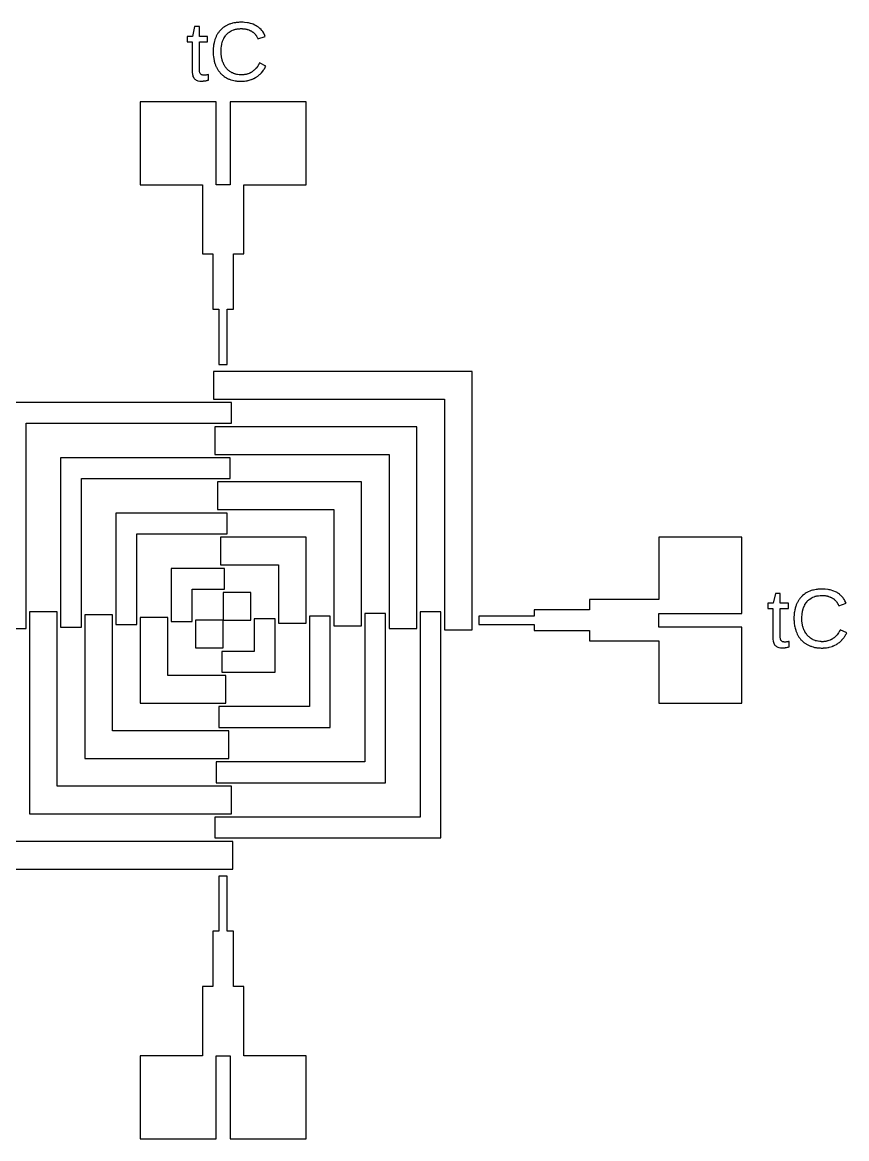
# Model space of a CAD drawing. Extents: x -62500 to 62500, y -62500 to 62500.
# Drawn here: x -290 to 902, y 46413 to 48028 of the extents above; entities that cross this region are included whole.
import ezdxf

# ---------------------------------------------------------------- set-up
doc = ezdxf.new("R2010")
doc.units = 0
doc.layers.add('1', color=60, linetype='CONTINUOUS')

msp = doc.modelspace()

# ---------------------------------------------------------------- linework, layer by layer
at = {"layer": '1'}
for points in [[(-52, 48000.1), (-44.6, 48000.1), (-44.6, 47955.9), (-44.2, 47952.7), (-43.8, 47951.3), (-43.4, 47950), (-42.2, 47947.8), (-41.5, 47946.8), (-40.6, 47946), (-39.7, 47945.3), (-38.6, 47944.6), (-37.5, 47944.1), (-36.3, 47943.7), (-33.5, 47943.3), (-31.9, 47943.2), (-30.7, 47943.2), (-30.3, 47943.3), (-28.8, 47943.3), (-28.5, 47943.4), (-27.8, 47943.4), (-27.1, 47943.5), (-26.8, 47943.5), (-26.5, 47943.6), (-26.1, 47943.6), (-25.8, 47943.7), (-25.2, 47943.8), (-24.9, 47943.8), (-23.7, 47944.1), (-23, 47944.2), (-22.8, 47944.3), (-22.4, 47944.3), (-21.8, 47944.5), (-21.2, 47944.6), (-21.2, 47952.5), (-21.9, 47952.3), (-22.7, 47952.2), (-23.6, 47952), (-24.2, 47951.9), (-24.6, 47951.8), (-24.9, 47951.8), (-25.8, 47951.7), (-26.2, 47951.7), (-26.8, 47951.6), (-27.8, 47951.6), (-28.2, 47951.7), (-28.7, 47951.7), (-29.1, 47951.8), (-29.4, 47951.8), (-30.2, 47952), (-30.8, 47952.2), (-31.1, 47952.4), (-31.4, 47952.5), (-31.7, 47952.7), (-32.3, 47953.3), (-32.6, 47953.5), (-32.7, 47953.7), (-33.1, 47954.3), (-33.3, 47954.9), (-33.5, 47955.3), (-33.6, 47955.6), (-33.8, 47956.4), (-33.8, 47956.9), (-34, 47957.8), (-34, 48000.1), (-22.3, 48000.1), (-22.3, 48007.8), (-34, 48007.8), (-34, 48022), (-41.1, 48022), (-44.2, 48007.8), (-52, 48007.8), (-52, 48000.1)], [(-52, 48000.1), (-44.6, 48000.1), (-44.6, 47955.9), (-44.2, 47952.7), (-43.8, 47951.3), (-43.4, 47950), (-42.2, 47947.8), (-41.5, 47946.8), (-40.6, 47946), (-39.7, 47945.3), (-38.6, 47944.6), (-37.5, 47944.1), (-36.3, 47943.7), (-33.5, 47943.3), (-31.9, 47943.2), (-30.7, 47943.2), (-30.3, 47943.3), (-28.8, 47943.3), (-28.5, 47943.4), (-27.8, 47943.4), (-27.1, 47943.5), (-26.8, 47943.5), (-26.5, 47943.6), (-26.1, 47943.6), (-25.8, 47943.7), (-25.2, 47943.8), (-24.9, 47943.8), (-23.7, 47944.1), (-23, 47944.2), (-22.8, 47944.3), (-22.4, 47944.3), (-21.8, 47944.5), (-21.2, 47944.6), (-21.2, 47952.5), (-21.9, 47952.3), (-22.7, 47952.2), (-23.6, 47952), (-24.2, 47951.9), (-24.6, 47951.8), (-24.9, 47951.8), (-25.8, 47951.7), (-26.2, 47951.7), (-26.8, 47951.6), (-27.8, 47951.6), (-28.2, 47951.7), (-28.7, 47951.7), (-29.1, 47951.8), (-29.4, 47951.8), (-30.2, 47952), (-30.8, 47952.2), (-31.1, 47952.4), (-31.4, 47952.5), (-31.7, 47952.7), (-32.3, 47953.3), (-32.6, 47953.5), (-32.7, 47953.7), (-33.1, 47954.3), (-33.3, 47954.9), (-33.5, 47955.3), (-33.6, 47955.6), (-33.8, 47956.4), (-33.8, 47956.9), (-34, 47957.8), (-34, 48000.1), (-22.3, 48000.1), (-22.3, 48007.8), (-34, 48007.8), (-34, 48022), (-41.1, 48022), (-44.2, 48007.8), (-52, 48007.8), (-52, 48000.1)], [(-14.2, 47983.7), (-14.1, 47982.5), (-14.1, 47981.4), (-13.8, 47978.1), (-13.4, 47975.9), (-13.3, 47974.9), (-13, 47973.8), (-12.6, 47971.8), (-11.7, 47968.7), (-11.4, 47967.8), (-11, 47966.8), (-10.7, 47965.9), (-10.3, 47964.9), (-9.9, 47964), (-9.8, 47963.9), (-9.5, 47963.1), (-9, 47962.3), (-8.5, 47961.4), (-8, 47960.6), (-7.6, 47959.7), (-7, 47958.9), (-6.5, 47958.1), (-5.9, 47957.4), (-5.3, 47956.6), (-4.7, 47955.9), (-4.1, 47955.1), (-3.5, 47954.4), (-2.8, 47953.7), (-2.1, 47953.1), (-1.4, 47952.4), (-0.7, 47951.8), (0.1, 47951.2), (0.8, 47950.6), (1.6, 47950), (3.2, 47949), (4.1, 47948.5), (4.9, 47948), (6.7, 47947), (8.5, 47946.2), (9.5, 47945.8), (10.5, 47945.5), (11.5, 47945.1), (13.5, 47944.5), (15.6, 47944), (17.8, 47943.6), (19, 47943.5), (20.1, 47943.3), (22.5, 47943.1), (23.7, 47943.1), (24.9, 47943), (27.9, 47943), (28.7, 47943.1), (30.4, 47943.2), (31.2, 47943.2), (32.8, 47943.4), (34.3, 47943.7), (35.1, 47943.8), (35.8, 47943.9), (36.6, 47944.1), (40.8, 47945.3), (41.4, 47945.6), (42.1, 47945.8), (42.7, 47946.1), (43.4, 47946.4), (44, 47946.7), (44.7, 47947), (47.1, 47948.2), (47.6, 47948.6), (48.2, 47948.9), (48.8, 47949.3), (49.3, 47949.7), (50.4, 47950.4), (51.9, 47951.6), (52.4, 47952.1), (52.9, 47952.5), (53.9, 47953.4), (54.8, 47954.3), (55.2, 47954.8), (55.7, 47955.2), (57.7, 47957.7), (58.4, 47958.8), (59.2, 47959.8), (59.5, 47960.4), (59.9, 47960.9), (60.2, 47961.5), (60.5, 47962), (60.8, 47962.6), (61.1, 47963.1), (62, 47964.9), (52.8, 47969.5), (52.1, 47968), (51.8, 47967.6), (51.6, 47967.1), (51.3, 47966.7), (51, 47966.2), (50.8, 47965.8), (50.2, 47964.9), (48.1, 47962.1), (47.7, 47961.7), (47.4, 47961.3), (47.1, 47961), (46.4, 47960.2), (46, 47959.9), (45, 47958.9), (44.2, 47958.3), (43.8, 47957.9), (43, 47957.3), (42.7, 47957.1), (42.2, 47956.8), (41.4, 47956.2), (41, 47956), (40.6, 47955.7), (40.1, 47955.5), (39.7, 47955.2), (39.2, 47955), (38.8, 47954.8), (38.3, 47954.6), (37.9, 47954.4), (36.4, 47953.8), (36, 47953.7), (35, 47953.3), (34.5, 47953.2), (33.4, 47952.9), (32.9, 47952.8), (31.8, 47952.6), (31.3, 47952.5), (30.2, 47952.4), (29, 47952.3), (27.9, 47952.2), (25.8, 47952.2), (25, 47952.3), (24.2, 47952.3), (23.3, 47952.4), (20.9, 47952.7), (20.2, 47952.8), (18.6, 47953.2), (17.9, 47953.4), (17.1, 47953.6), (16.4, 47953.9), (15, 47954.4), (13.6, 47955), (13, 47955.3), (12.3, 47955.7), (11.7, 47956.1), (11, 47956.4), (9.8, 47957.2), (9.2, 47957.7), (8.7, 47958.1), (8.1, 47958.6), (7.6, 47959), (7, 47959.5), (6.5, 47960), (6, 47960.6), (5, 47961.6), (4.5, 47962.2), (3.7, 47963.4), (3.2, 47964), (2.8, 47964.6), (2, 47965.9), (1.7, 47966.5), (1.3, 47967.2), (1, 47967.9), (0.6, 47968.6), (0, 47970), (-0.3, 47970.8), (-0.5, 47971.5), (-0.8, 47972.3), (-1, 47973.1), (-1.3, 47973.9), (-1.9, 47976.3), (-2, 47977.1), (-2.2, 47978), (-2.8, 47983.2), (-2.8, 47988.7), (-2.6, 47990.5), (-2.6, 47991.4), (-2.4, 47993.1), (-2.2, 47993.9), (-2.1, 47994.8), (-1.9, 47995.6), (-1.8, 47996.4), (-1, 47999.6), (-0.7, 48000.3), (-0.5, 48001.1), (1, 48004.6), (1.4, 48005.2), (1.7, 48005.9), (3.7, 48008.9), (4.2, 48009.5), (4.6, 48010), (5.1, 48010.6), (5.6, 48011.1), (6, 48011.6), (6.6, 48012.1), (7.1, 48012.5), (7.6, 48013), (8.2, 48013.4), (8.7, 48013.9), (10.5, 48015.1), (11.1, 48015.4), (11.7, 48015.8), (12.4, 48016.1), (13, 48016.4), (15.1, 48017.3), (15.8, 48017.5), (16.5, 48017.8), (17.3, 48018), (18, 48018.2), (18.8, 48018.3), (19.6, 48018.5), (20.3, 48018.6), (21.2, 48018.7), (23.6, 48019), (24.5, 48019), (25.3, 48019.1), (27.5, 48019.1), (28.1, 48019), (29.3, 48019), (29.9, 48018.9), (31.1, 48018.8), (31.7, 48018.7), (32.2, 48018.6), (32.8, 48018.5), (33.3, 48018.4), (33.9, 48018.3), (34.4, 48018.1), (34.9, 48018), (35.4, 48017.8), (35.9, 48017.7), (37.4, 48017.2), (37.8, 48017), (38.3, 48016.8), (38.7, 48016.6), (39.6, 48016.2), (40, 48016), (40.5, 48015.8), (41.3, 48015.3), (41.7, 48015.1), (42.1, 48014.8), (42.4, 48014.5), (43.2, 48014), (43.5, 48013.8), (43.9, 48013.5), (44.5, 48012.9), (45.2, 48012.3), (46.4, 48011.1), (46.9, 48010.5), (47.2, 48010.1), (47.7, 48009.5), (47.9, 48009.1), (48.2, 48008.8), (48.4, 48008.5), (48.6, 48008.1), (48.8, 48007.8), (49.4, 48006.7), (49.6, 48006.4), (49.8, 48006), (50.3, 48004.9), (50.5, 48004.6), (50.6, 48004.2), (61.2, 48007.7), (60.7, 48009), (59.5, 48011.4), (58.9, 48012.5), (57.5, 48014.7), (56.7, 48015.7), (55.9, 48016.6), (55.1, 48017.6), (53.3, 48019.4), (52.3, 48020.2), (51.4, 48021), (50.3, 48021.7), (49.3, 48022.4), (48.2, 48023.1), (47.1, 48023.7), (45.9, 48024.3), (43.5, 48025.3), (42.2, 48025.8), (39.6, 48026.6), (38.2, 48027), (36.8, 48027.3), (35.4, 48027.5), (30.9, 48028.1), (29.3, 48028.2), (23.7, 48028.2), (22.6, 48028.1), (21.4, 48028.1), (20.3, 48028), (19.2, 48027.8), (18.1, 48027.7), (15.9, 48027.3), (13.8, 48026.8), (12.8, 48026.6), (10.8, 48026), (9.9, 48025.6), (8.9, 48025.3), (6.2, 48024.1), (5.3, 48023.6), (4.5, 48023.2), (3.6, 48022.7), (2, 48021.7), (1.2, 48021.1), (0.4, 48020.6), (-1.7, 48018.8), (-2.4, 48018.1), (-3.1, 48017.5), (-3.7, 48016.8), (-4.4, 48016.1), (-5.6, 48014.7), (-6.2, 48013.9), (-6.7, 48013.1), (-7.3, 48012.4), (-7.8, 48011.6), (-8.3, 48010.7), (-8.8, 48009.9), (-9.2, 48009), (-9.7, 48008.2), (-10.1, 48007.3), (-10.5, 48006.3), (-10.8, 48005.4), (-11.2, 48004.5), (-11.6, 48003.5), (-12.5, 48000.5), (-12.7, 47999.5), (-13, 47998.4), (-13.6, 47995.2), (-13.7, 47994.1), (-13.9, 47993), (-14.1, 47990.7), (-14.1, 47989.5), (-14.2, 47988.4), (-14.2, 47983.7)], [(-14.2, 47983.7), (-14.1, 47982.5), (-14.1, 47981.4), (-13.8, 47978.1), (-13.4, 47975.9), (-13.3, 47974.9), (-13, 47973.8), (-12.6, 47971.8), (-11.7, 47968.7), (-11.4, 47967.8), (-11, 47966.8), (-10.7, 47965.9), (-10.3, 47964.9), (-9.9, 47964), (-9.8, 47963.9), (-9.5, 47963.1), (-9, 47962.3), (-8.5, 47961.4), (-8, 47960.6), (-7.6, 47959.7), (-7, 47958.9), (-6.5, 47958.1), (-5.9, 47957.4), (-5.3, 47956.6), (-4.7, 47955.9), (-4.1, 47955.1), (-3.5, 47954.4), (-2.8, 47953.7), (-2.1, 47953.1), (-1.4, 47952.4), (-0.7, 47951.8), (0.1, 47951.2), (0.8, 47950.6), (1.6, 47950), (3.2, 47949), (4.1, 47948.5), (4.9, 47948), (6.7, 47947), (8.5, 47946.2), (9.5, 47945.8), (10.5, 47945.5), (11.5, 47945.1), (13.5, 47944.5), (15.6, 47944), (17.8, 47943.6), (19, 47943.5), (20.1, 47943.3), (22.5, 47943.1), (23.7, 47943.1), (24.9, 47943), (27.9, 47943), (28.7, 47943.1), (30.4, 47943.2), (31.2, 47943.2), (32.8, 47943.4), (34.3, 47943.7), (35.1, 47943.8), (35.8, 47943.9), (36.6, 47944.1), (40.8, 47945.3), (41.4, 47945.6), (42.1, 47945.8), (42.7, 47946.1), (43.4, 47946.4), (44, 47946.7), (44.7, 47947), (47.1, 47948.2), (47.6, 47948.6), (48.2, 47948.9), (48.8, 47949.3), (49.3, 47949.7), (50.4, 47950.4), (51.9, 47951.6), (52.4, 47952.1), (52.9, 47952.5), (53.9, 47953.4), (54.8, 47954.3), (55.2, 47954.8), (55.7, 47955.2), (57.7, 47957.7), (58.4, 47958.8), (59.2, 47959.8), (59.5, 47960.4), (59.9, 47960.9), (60.2, 47961.5), (60.5, 47962), (60.8, 47962.6), (61.1, 47963.1), (62, 47964.9), (52.8, 47969.5), (52.1, 47968), (51.8, 47967.6), (51.6, 47967.1), (51.3, 47966.7), (51, 47966.2), (50.8, 47965.8), (50.2, 47964.9), (48.1, 47962.1), (47.7, 47961.7), (47.4, 47961.3), (47.1, 47961), (46.4, 47960.2), (46, 47959.9), (45, 47958.9), (44.2, 47958.3), (43.8, 47957.9), (43, 47957.3), (42.7, 47957.1), (42.2, 47956.8), (41.4, 47956.2), (41, 47956), (40.6, 47955.7), (40.1, 47955.5), (39.7, 47955.2), (39.2, 47955), (38.8, 47954.8), (38.3, 47954.6), (37.9, 47954.4), (36.4, 47953.8), (36, 47953.7), (35, 47953.3), (34.5, 47953.2), (33.4, 47952.9), (32.9, 47952.8), (31.8, 47952.6), (31.3, 47952.5), (30.2, 47952.4), (29, 47952.3), (27.9, 47952.2), (25.8, 47952.2), (25, 47952.3), (24.2, 47952.3), (23.3, 47952.4), (20.9, 47952.7), (20.2, 47952.8), (18.6, 47953.2), (17.9, 47953.4), (17.1, 47953.6), (16.4, 47953.9), (15, 47954.4), (13.6, 47955), (13, 47955.3), (12.3, 47955.7), (11.7, 47956.1), (11, 47956.4), (9.8, 47957.2), (9.2, 47957.7), (8.7, 47958.1), (8.1, 47958.6), (7.6, 47959), (7, 47959.5), (6.5, 47960), (6, 47960.6), (5, 47961.6), (4.5, 47962.2), (3.7, 47963.4), (3.2, 47964), (2.8, 47964.6), (2, 47965.9), (1.7, 47966.5), (1.3, 47967.2), (1, 47967.9), (0.6, 47968.6), (0, 47970), (-0.3, 47970.8), (-0.5, 47971.5), (-0.8, 47972.3), (-1, 47973.1), (-1.3, 47973.9), (-1.9, 47976.3), (-2, 47977.1), (-2.2, 47978), (-2.8, 47983.2), (-2.8, 47988.7), (-2.6, 47990.5), (-2.6, 47991.4), (-2.4, 47993.1), (-2.2, 47993.9), (-2.1, 47994.8), (-1.9, 47995.6), (-1.8, 47996.4), (-1, 47999.6), (-0.7, 48000.3), (-0.5, 48001.1), (1, 48004.6), (1.4, 48005.2), (1.7, 48005.9), (3.7, 48008.9), (4.2, 48009.5), (4.6, 48010), (5.1, 48010.6), (5.6, 48011.1), (6, 48011.6), (6.6, 48012.1), (7.1, 48012.5), (7.6, 48013), (8.2, 48013.4), (8.7, 48013.9), (10.5, 48015.1), (11.1, 48015.4), (11.7, 48015.8), (12.4, 48016.1), (13, 48016.4), (15.1, 48017.3), (15.8, 48017.5), (16.5, 48017.8), (17.3, 48018), (18, 48018.2), (18.8, 48018.3), (19.6, 48018.5), (20.3, 48018.6), (21.2, 48018.7), (23.6, 48019), (24.5, 48019), (25.3, 48019.1), (27.5, 48019.1), (28.1, 48019), (29.3, 48019), (29.9, 48018.9), (31.1, 48018.8), (31.7, 48018.7), (32.2, 48018.6), (32.8, 48018.5), (33.3, 48018.4), (33.9, 48018.3), (34.4, 48018.1), (34.9, 48018), (35.4, 48017.8), (35.9, 48017.7), (37.4, 48017.2), (37.8, 48017), (38.3, 48016.8), (38.7, 48016.6), (39.6, 48016.2), (40, 48016), (40.5, 48015.8), (41.3, 48015.3), (41.7, 48015.1), (42.1, 48014.8), (42.4, 48014.5), (43.2, 48014), (43.5, 48013.8), (43.9, 48013.5), (44.5, 48012.9), (45.2, 48012.3), (46.4, 48011.1), (46.9, 48010.5), (47.2, 48010.1), (47.7, 48009.5), (47.9, 48009.1), (48.2, 48008.8), (48.4, 48008.5), (48.6, 48008.1), (48.8, 48007.8), (49.4, 48006.7), (49.6, 48006.4), (49.8, 48006), (50.3, 48004.9), (50.5, 48004.6), (50.6, 48004.2), (61.2, 48007.7), (60.7, 48009), (59.5, 48011.4), (58.9, 48012.5), (57.5, 48014.7), (56.7, 48015.7), (55.9, 48016.6), (55.1, 48017.6), (53.3, 48019.4), (52.3, 48020.2), (51.4, 48021), (50.3, 48021.7), (49.3, 48022.4), (48.2, 48023.1), (47.1, 48023.7), (45.9, 48024.3), (43.5, 48025.3), (42.2, 48025.8), (39.6, 48026.6), (38.2, 48027), (36.8, 48027.3), (35.4, 48027.5), (30.9, 48028.1), (29.3, 48028.2), (23.7, 48028.2), (22.6, 48028.1), (21.4, 48028.1), (20.3, 48028), (19.2, 48027.8), (18.1, 48027.7), (15.9, 48027.3), (13.8, 48026.8), (12.8, 48026.6), (10.8, 48026), (9.9, 48025.6), (8.9, 48025.3), (6.2, 48024.1), (5.3, 48023.6), (4.5, 48023.2), (3.6, 48022.7), (2, 48021.7), (1.2, 48021.1), (0.4, 48020.6), (-1.7, 48018.8), (-2.4, 48018.1), (-3.1, 48017.5), (-3.7, 48016.8), (-4.4, 48016.1), (-5.6, 48014.7), (-6.2, 48013.9), (-6.7, 48013.1), (-7.3, 48012.4), (-7.8, 48011.6), (-8.3, 48010.7), (-8.8, 48009.9), (-9.2, 48009), (-9.7, 48008.2), (-10.1, 48007.3), (-10.5, 48006.3), (-10.8, 48005.4), (-11.2, 48004.5), (-11.6, 48003.5), (-12.5, 48000.5), (-12.7, 47999.5), (-13, 47998.4), (-13.6, 47995.2), (-13.7, 47994.1), (-13.9, 47993), (-14.1, 47990.7), (-14.1, 47989.5), (-14.2, 47988.4), (-14.2, 47983.7)], [(-119.8, 47793.2), (-29.8, 47793.2), (-29.8, 47693.2), (-14.8, 47693.2), (-14.8, 47613.2), (-5.8, 47613.2), (-5.8, 47533.2), (6.2, 47533.2), (6.2, 47613.2), (15.2, 47613.2), (15.2, 47693.2), (30.2, 47693.2), (30.2, 47793.2), (120.2, 47793.2), (120.2, 47913.2), (10.2, 47913.2), (10.2, 47793.2), (-9.8, 47793.2), (-9.8, 47913.2), (-119.8, 47913.2), (-119.8, 47793.2)], [(-119.8, 47793.2), (-29.8, 47793.2), (-29.8, 47693.2), (-14.8, 47693.2), (-14.8, 47613.2), (-5.8, 47613.2), (-5.8, 47533.2), (6.2, 47533.2), (6.2, 47613.2), (15.2, 47613.2), (15.2, 47693.2), (30.2, 47693.2), (30.2, 47793.2), (120.2, 47793.2), (120.2, 47913.2), (10.2, 47913.2), (10.2, 47793.2), (-9.8, 47793.2), (-9.8, 47913.2), (-119.8, 47913.2), (-119.8, 47793.2)], [(-13.8, 47483.2), (320.2, 47483.2), (320.2, 47149.2), (360.2, 47149.2), (360.2, 47523.2), (-13.8, 47523.2), (-13.8, 47483.2)], [(-13.8, 47483.2), (320.2, 47483.2), (320.2, 47149.2), (360.2, 47149.2), (360.2, 47523.2), (-13.8, 47523.2), (-13.8, 47483.2)], [(-314.8, 47151.2), (-284.8, 47151.2), (-284.8, 47448.2), (12.2, 47448.2), (12.2, 47478.2), (-314.8, 47478.2), (-314.8, 47151.2)], [(-314.8, 47151.2), (-284.8, 47151.2), (-284.8, 47448.2), (12.2, 47448.2), (12.2, 47478.2), (-314.8, 47478.2), (-314.8, 47151.2)], [(-11.8, 47403.2), (240.2, 47403.2), (240.2, 47151.2), (280.2, 47151.2), (280.2, 47443.2), (-11.8, 47443.2), (-11.8, 47403.2)], [(-11.8, 47403.2), (240.2, 47403.2), (240.2, 47151.2), (280.2, 47151.2), (280.2, 47443.2), (-11.8, 47443.2), (-11.8, 47403.2)], [(-234.8, 47153.2), (-204.8, 47153.2), (-204.8, 47368.2), (10.2, 47368.2), (10.2, 47398.2), (-234.8, 47398.2), (-234.8, 47153.2)], [(-234.8, 47153.2), (-204.8, 47153.2), (-204.8, 47368.2), (10.2, 47368.2), (10.2, 47398.2), (-234.8, 47398.2), (-234.8, 47153.2)], [(-7.8, 47323.2), (160.2, 47323.2), (160.2, 47155.2), (200.2, 47155.2), (200.2, 47363.2), (-7.8, 47363.2), (-7.8, 47323.2)], [(-7.8, 47323.2), (160.2, 47323.2), (160.2, 47155.2), (200.2, 47155.2), (200.2, 47363.2), (-7.8, 47363.2), (-7.8, 47323.2)], [(-154.8, 47157.2), (-124.8, 47157.2), (-124.8, 47288.2), (6.2, 47288.2), (6.2, 47318.2), (-154.8, 47318.2), (-154.8, 47157.2)], [(-154.8, 47157.2), (-124.8, 47157.2), (-124.8, 47288.2), (6.2, 47288.2), (6.2, 47318.2), (-154.8, 47318.2), (-154.8, 47157.2)], [(-3.8, 47243.2), (80.2, 47243.2), (80.2, 47159.2), (120.2, 47159.2), (120.2, 47283.2), (-3.8, 47283.2), (-3.8, 47243.2)], [(-3.8, 47243.2), (80.2, 47243.2), (80.2, 47159.2), (120.2, 47159.2), (120.2, 47283.2), (-3.8, 47283.2), (-3.8, 47243.2)], [(370.2, 47157.2), (450.2, 47157.2), (450.2, 47148.2), (530.2, 47148.2), (530.2, 47133.2), (630.2, 47133.2), (630.2, 47043.2), (750.2, 47043.2), (750.2, 47153.2), (630.2, 47153.2), (630.2, 47173.2), (750.2, 47173.2), (750.2, 47283.2), (630.2, 47283.2), (630.2, 47193.2), (530.2, 47193.2), (530.2, 47178.2), (450.2, 47178.2), (450.2, 47169.2), (370.2, 47169.2), (370.2, 47157.2)], [(370.2, 47157.2), (450.2, 47157.2), (450.2, 47148.2), (530.2, 47148.2), (530.2, 47133.2), (630.2, 47133.2), (630.2, 47043.2), (750.2, 47043.2), (750.2, 47153.2), (630.2, 47153.2), (630.2, 47173.2), (750.2, 47173.2), (750.2, 47283.2), (630.2, 47283.2), (630.2, 47193.2), (530.2, 47193.2), (530.2, 47178.2), (450.2, 47178.2), (450.2, 47169.2), (370.2, 47169.2), (370.2, 47157.2)], [(-74.8, 47161.2), (-44.8, 47161.2), (-44.8, 47208.2), (2.2, 47208.2), (2.2, 47238.2), (-74.8, 47238.2), (-74.8, 47161.2)], [(-74.8, 47161.2), (-44.8, 47161.2), (-44.8, 47208.2), (2.2, 47208.2), (2.2, 47238.2), (-74.8, 47238.2), (-74.8, 47161.2)], [(825.8, 47163.7), (825.9, 47162.5), (825.9, 47161.4), (826.2, 47158.1), (826.6, 47155.9), (826.7, 47154.9), (827, 47153.8), (827.4, 47151.8), (828.3, 47148.7), (828.6, 47147.8), (829, 47146.8), (829.3, 47145.9), (829.7, 47144.9), (830.5, 47143.1), (831, 47142.3), (831.5, 47141.4), (832, 47140.6), (832.4, 47139.7), (833, 47138.9), (833.5, 47138.1), (834.1, 47137.4), (834.7, 47136.6), (835.3, 47135.9), (835.9, 47135.1), (836.5, 47134.4), (837.2, 47133.7), (837.9, 47133.1), (838.6, 47132.4), (839.3, 47131.8), (840.1, 47131.2), (840.8, 47130.6), (841.6, 47130), (843.2, 47129), (844.1, 47128.5), (844.9, 47128), (846.7, 47127), (848.5, 47126.2), (849.5, 47125.8), (850.5, 47125.5), (851.5, 47125.1), (853.5, 47124.5), (855.6, 47124), (857.8, 47123.6), (859, 47123.5), (860.1, 47123.3), (862.5, 47123.1), (863.7, 47123.1), (864.9, 47123), (867.9, 47123), (868.7, 47123.1), (870.4, 47123.2), (871.2, 47123.2), (872.8, 47123.4), (874.8, 47123.8), (875.1, 47123.8), (875.8, 47123.9), (876.6, 47124.1), (880.8, 47125.3), (881.4, 47125.6), (882.1, 47125.8), (882.7, 47126.1), (883.4, 47126.4), (884, 47126.7), (884.7, 47127), (887.1, 47128.2), (887.6, 47128.6), (888.2, 47128.9), (888.8, 47129.3), (889.3, 47129.7), (890.4, 47130.4), (891.4, 47131.2), (892.4, 47132.1), (892.9, 47132.5), (893.9, 47133.4), (894.8, 47134.3), (895.2, 47134.8), (895.7, 47135.2), (897.7, 47137.7), (898.4, 47138.8), (899.2, 47139.8), (899.5, 47140.4), (899.9, 47140.9), (900.2, 47141.5), (900.5, 47142), (900.8, 47142.6), (901.1, 47143.1), (902, 47144.9), (892.8, 47149.5), (892.6, 47149), (892.3, 47148.5), (892.1, 47148), (891.8, 47147.6), (891.6, 47147.1), (891.3, 47146.7), (891, 47146.2), (890.8, 47145.8), (890.2, 47144.9), (888.1, 47142.1), (887.7, 47141.7), (887.4, 47141.3), (887.1, 47141), (886.4, 47140.2), (886, 47139.9), (885, 47138.9), (884.2, 47138.3), (883.8, 47137.9), (883, 47137.3), (882.7, 47137.1), (882.2, 47136.8), (881.4, 47136.2), (881, 47136), (880.6, 47135.7), (880.1, 47135.5), (879.7, 47135.2), (879.2, 47135), (878.8, 47134.8), (878.3, 47134.6), (877.9, 47134.4), (876.4, 47133.8), (876, 47133.7), (875, 47133.3), (874.5, 47133.2), (873.4, 47132.9), (872.9, 47132.8), (871.8, 47132.6), (871.3, 47132.5), (870.2, 47132.4), (869, 47132.3), (867.9, 47132.2), (865.8, 47132.2), (865, 47132.3), (864.2, 47132.3), (863.3, 47132.4), (860.9, 47132.7), (860.2, 47132.8), (858.6, 47133.2), (857.9, 47133.4), (857.1, 47133.6), (856.4, 47133.9), (855, 47134.4), (853.6, 47135), (853, 47135.3), (852.3, 47135.7), (851.7, 47136.1), (851, 47136.4), (849.8, 47137.2), (849.2, 47137.7), (848.7, 47138.1), (848.1, 47138.6), (847.6, 47139), (847, 47139.5), (846.5, 47140), (846, 47140.6), (845, 47141.6), (844.5, 47142.2), (843.7, 47143.4), (843.2, 47144), (842.8, 47144.6), (842, 47145.9), (841.7, 47146.5), (841.3, 47147.2), (841, 47147.9), (840.6, 47148.6), (840, 47150), (839.7, 47150.8), (839.5, 47151.5), (839.2, 47152.3), (839, 47153.1), (838.7, 47153.9), (838.1, 47156.3), (838, 47157.1), (837.8, 47158), (837.2, 47163.2), (837.2, 47168.7), (837.4, 47170.5), (837.4, 47171.4), (837.6, 47173.1), (837.8, 47173.9), (837.9, 47174.8), (838.1, 47175.6), (838.2, 47176.4), (839, 47179.6), (839.3, 47180.3), (839.5, 47181.1), (841, 47184.6), (841.4, 47185.2), (841.7, 47185.9), (843.7, 47188.9), (844.2, 47189.5), (844.6, 47190), (845.1, 47190.6), (845.6, 47191.1), (846, 47191.6), (846.6, 47192.1), (847.1, 47192.5), (847.6, 47193), (848.2, 47193.4), (848.7, 47193.9), (850.5, 47195.1), (851.1, 47195.4), (851.7, 47195.8), (852.4, 47196.1), (853, 47196.4), (855.1, 47197.3), (855.8, 47197.5), (856.5, 47197.8), (857.3, 47198), (858, 47198.2), (858.8, 47198.3), (859.6, 47198.5), (860.3, 47198.6), (861.2, 47198.7), (863.6, 47199), (864.5, 47199), (865.3, 47199.1), (867.5, 47199.1), (868.1, 47199), (869.3, 47199), (869.9, 47198.9), (871.1, 47198.8), (871.7, 47198.7), (872.2, 47198.6), (872.8, 47198.5), (873.3, 47198.4), (873.9, 47198.3), (874.4, 47198.1), (874.9, 47198), (875.4, 47197.8), (875.9, 47197.7), (877.4, 47197.2), (877.8, 47197), (878.3, 47196.8), (878.7, 47196.6), (879.6, 47196.2), (880, 47196), (880.5, 47195.8), (881.3, 47195.3), (881.7, 47195.1), (882.1, 47194.8), (882.4, 47194.5), (883.2, 47194), (883.5, 47193.8), (883.9, 47193.5), (884.5, 47192.9), (885.2, 47192.3), (886.4, 47191.1), (886.9, 47190.5), (887.2, 47190.1), (887.4, 47189.8), (887.7, 47189.5), (887.9, 47189.1), (888.2, 47188.8), (888.4, 47188.5), (888.6, 47188.1), (888.8, 47187.8), (889.4, 47186.7), (889.6, 47186.4), (889.8, 47186), (890.3, 47184.9), (890.5, 47184.6), (890.6, 47184.2), (901.3, 47187.7), (900.7, 47189), (899.5, 47191.4), (898.9, 47192.5), (897.5, 47194.7), (896.7, 47195.7), (895.9, 47196.6), (895.1, 47197.6), (893.3, 47199.4), (892.3, 47200.2), (891.4, 47201), (890.3, 47201.7), (889.3, 47202.4), (888.2, 47203.1), (887.1, 47203.7), (885.9, 47204.3), (883.5, 47205.3), (882.2, 47205.8), (879.6, 47206.6), (878.2, 47207), (876.8, 47207.3), (875.4, 47207.5), (870.9, 47208.1), (869.3, 47208.2), (863.7, 47208.2), (862.6, 47208.1), (861.4, 47208.1), (860.3, 47208), (859.2, 47207.8), (858.1, 47207.7), (855.9, 47207.3), (853.8, 47206.8), (852.8, 47206.6), (850.8, 47206), (849.9, 47205.6), (848.9, 47205.3), (846.2, 47204.1), (845.3, 47203.6), (844.5, 47203.2), (843.6, 47202.7), (842, 47201.7), (841.2, 47201.1), (840.4, 47200.6), (838.3, 47198.8), (837.6, 47198.1), (836.9, 47197.5), (836.3, 47196.8), (835.6, 47196.1), (834.4, 47194.7), (833.8, 47193.9), (833.3, 47193.1), (832.7, 47192.4), (832.2, 47191.6), (831.7, 47190.7), (831.2, 47189.9), (830.8, 47189), (830.3, 47188.2), (829.9, 47187.3), (829.5, 47186.3), (829.2, 47185.4), (828.8, 47184.5), (828.4, 47183.5), (827.5, 47180.5), (827.3, 47179.5), (827, 47178.4), (826.4, 47175.2), (826.3, 47174.1), (826.1, 47173), (825.9, 47170.7), (825.9, 47169.5), (825.8, 47168.4), (825.8, 47163.7)], [(825.8, 47163.7), (825.9, 47162.5), (825.9, 47161.4), (826.2, 47158.1), (826.6, 47155.9), (826.7, 47154.9), (827, 47153.8), (827.4, 47151.8), (828.3, 47148.7), (828.6, 47147.8), (829, 47146.8), (829.3, 47145.9), (829.7, 47144.9), (830.5, 47143.1), (831, 47142.3), (831.5, 47141.4), (832, 47140.6), (832.4, 47139.7), (833, 47138.9), (833.5, 47138.1), (834.1, 47137.4), (834.7, 47136.6), (835.3, 47135.9), (835.9, 47135.1), (836.5, 47134.4), (837.2, 47133.7), (837.9, 47133.1), (838.6, 47132.4), (839.3, 47131.8), (840.1, 47131.2), (840.8, 47130.6), (841.6, 47130), (843.2, 47129), (844.1, 47128.5), (844.9, 47128), (846.7, 47127), (848.5, 47126.2), (849.5, 47125.8), (850.5, 47125.5), (851.5, 47125.1), (853.5, 47124.5), (855.6, 47124), (857.8, 47123.6), (859, 47123.5), (860.1, 47123.3), (862.5, 47123.1), (863.7, 47123.1), (864.9, 47123), (867.9, 47123), (868.7, 47123.1), (870.4, 47123.2), (871.2, 47123.2), (872.8, 47123.4), (874.8, 47123.8), (875.1, 47123.8), (875.8, 47123.9), (876.6, 47124.1), (880.8, 47125.3), (881.4, 47125.6), (882.1, 47125.8), (882.7, 47126.1), (883.4, 47126.4), (884, 47126.7), (884.7, 47127), (887.1, 47128.2), (887.6, 47128.6), (888.2, 47128.9), (888.8, 47129.3), (889.3, 47129.7), (890.4, 47130.4), (891.4, 47131.2), (892.4, 47132.1), (892.9, 47132.5), (893.9, 47133.4), (894.8, 47134.3), (895.2, 47134.8), (895.7, 47135.2), (897.7, 47137.7), (898.4, 47138.8), (899.2, 47139.8), (899.5, 47140.4), (899.9, 47140.9), (900.2, 47141.5), (900.5, 47142), (900.8, 47142.6), (901.1, 47143.1), (902, 47144.9), (892.8, 47149.5), (892.6, 47149), (892.3, 47148.5), (892.1, 47148), (891.8, 47147.6), (891.6, 47147.1), (891.3, 47146.7), (891, 47146.2), (890.8, 47145.8), (890.2, 47144.9), (888.1, 47142.1), (887.7, 47141.7), (887.4, 47141.3), (887.1, 47141), (886.4, 47140.2), (886, 47139.9), (885, 47138.9), (884.2, 47138.3), (883.8, 47137.9), (883, 47137.3), (882.7, 47137.1), (882.2, 47136.8), (881.4, 47136.2), (881, 47136), (880.6, 47135.7), (880.1, 47135.5), (879.7, 47135.2), (879.2, 47135), (878.8, 47134.8), (878.3, 47134.6), (877.9, 47134.4), (876.4, 47133.8), (876, 47133.7), (875, 47133.3), (874.5, 47133.2), (873.4, 47132.9), (872.9, 47132.8), (871.8, 47132.6), (871.3, 47132.5), (870.2, 47132.4), (869, 47132.3), (867.9, 47132.2), (865.8, 47132.2), (865, 47132.3), (864.2, 47132.3), (863.3, 47132.4), (860.9, 47132.7), (860.2, 47132.8), (858.6, 47133.2), (857.9, 47133.4), (857.1, 47133.6), (856.4, 47133.9), (855, 47134.4), (853.6, 47135), (853, 47135.3), (852.3, 47135.7), (851.7, 47136.1), (851, 47136.4), (849.8, 47137.2), (849.2, 47137.7), (848.7, 47138.1), (848.1, 47138.6), (847.6, 47139), (847, 47139.5), (846.5, 47140), (846, 47140.6), (845, 47141.6), (844.5, 47142.2), (843.7, 47143.4), (843.2, 47144), (842.8, 47144.6), (842, 47145.9), (841.7, 47146.5), (841.3, 47147.2), (841, 47147.9), (840.6, 47148.6), (840, 47150), (839.7, 47150.8), (839.5, 47151.5), (839.2, 47152.3), (839, 47153.1), (838.7, 47153.9), (838.1, 47156.3), (838, 47157.1), (837.8, 47158), (837.2, 47163.2), (837.2, 47168.7), (837.4, 47170.5), (837.4, 47171.4), (837.6, 47173.1), (837.8, 47173.9), (837.9, 47174.8), (838.1, 47175.6), (838.2, 47176.4), (839, 47179.6), (839.3, 47180.3), (839.5, 47181.1), (841, 47184.6), (841.4, 47185.2), (841.7, 47185.9), (843.7, 47188.9), (844.2, 47189.5), (844.6, 47190), (845.1, 47190.6), (845.6, 47191.1), (846, 47191.6), (846.6, 47192.1), (847.1, 47192.5), (847.6, 47193), (848.2, 47193.4), (848.7, 47193.9), (850.5, 47195.1), (851.1, 47195.4), (851.7, 47195.8), (852.4, 47196.1), (853, 47196.4), (855.1, 47197.3), (855.8, 47197.5), (856.5, 47197.8), (857.3, 47198), (858, 47198.2), (858.8, 47198.3), (859.6, 47198.5), (860.3, 47198.6), (861.2, 47198.7), (863.6, 47199), (864.5, 47199), (865.3, 47199.1), (867.5, 47199.1), (868.1, 47199), (869.3, 47199), (869.9, 47198.9), (871.1, 47198.8), (871.7, 47198.7), (872.2, 47198.6), (872.8, 47198.5), (873.3, 47198.4), (873.9, 47198.3), (874.4, 47198.1), (874.9, 47198), (875.4, 47197.8), (875.9, 47197.7), (877.4, 47197.2), (877.8, 47197), (878.3, 47196.8), (878.7, 47196.6), (879.6, 47196.2), (880, 47196), (880.5, 47195.8), (881.3, 47195.3), (881.7, 47195.1), (882.1, 47194.8), (882.4, 47194.5), (883.2, 47194), (883.5, 47193.8), (883.9, 47193.5), (884.5, 47192.9), (885.2, 47192.3), (886.4, 47191.1), (886.9, 47190.5), (887.2, 47190.1), (887.4, 47189.8), (887.7, 47189.5), (887.9, 47189.1), (888.2, 47188.8), (888.4, 47188.5), (888.6, 47188.1), (888.8, 47187.8), (889.4, 47186.7), (889.6, 47186.4), (889.8, 47186), (890.3, 47184.9), (890.5, 47184.6), (890.6, 47184.2), (901.3, 47187.7), (900.7, 47189), (899.5, 47191.4), (898.9, 47192.5), (897.5, 47194.7), (896.7, 47195.7), (895.9, 47196.6), (895.1, 47197.6), (893.3, 47199.4), (892.3, 47200.2), (891.4, 47201), (890.3, 47201.7), (889.3, 47202.4), (888.2, 47203.1), (887.1, 47203.7), (885.9, 47204.3), (883.5, 47205.3), (882.2, 47205.8), (879.6, 47206.6), (878.2, 47207), (876.8, 47207.3), (875.4, 47207.5), (870.9, 47208.1), (869.3, 47208.2), (863.7, 47208.2), (862.6, 47208.1), (861.4, 47208.1), (860.3, 47208), (859.2, 47207.8), (858.1, 47207.7), (855.9, 47207.3), (853.8, 47206.8), (852.8, 47206.6), (850.8, 47206), (849.9, 47205.6), (848.9, 47205.3), (846.2, 47204.1), (845.3, 47203.6), (844.5, 47203.2), (843.6, 47202.7), (842, 47201.7), (841.2, 47201.1), (840.4, 47200.6), (838.3, 47198.8), (837.6, 47198.1), (836.9, 47197.5), (836.3, 47196.8), (835.6, 47196.1), (834.4, 47194.7), (833.8, 47193.9), (833.3, 47193.1), (832.7, 47192.4), (832.2, 47191.6), (831.7, 47190.7), (831.2, 47189.9), (830.8, 47189), (830.3, 47188.2), (829.9, 47187.3), (829.5, 47186.3), (829.2, 47185.4), (828.8, 47184.5), (828.4, 47183.5), (827.5, 47180.5), (827.3, 47179.5), (827, 47178.4), (826.4, 47175.2), (826.3, 47174.1), (826.1, 47173), (825.9, 47170.7), (825.9, 47169.5), (825.8, 47168.4), (825.8, 47163.7)], [(0.2, 47163.2), (40.2, 47163.2), (40.2, 47203.2), (0.2, 47203.2), (0.2, 47163.2)], [(0.2, 47163.2), (40.2, 47163.2), (40.2, 47203.2), (0.2, 47203.2), (0.2, 47163.2)], [(788, 47180.1), (795.4, 47180.1), (795.4, 47135.9), (795.8, 47132.7), (796.2, 47131.3), (796.6, 47130), (797.8, 47127.8), (798.5, 47126.8), (799.4, 47126), (800.3, 47125.3), (800.6, 47125.1), (801.4, 47124.6), (802.5, 47124.1), (803.7, 47123.7), (806.5, 47123.3), (808.1, 47123.2), (809.3, 47123.2), (809.7, 47123.3), (811.2, 47123.3), (811.5, 47123.4), (812.2, 47123.4), (812.9, 47123.5), (813.2, 47123.5), (813.5, 47123.6), (813.9, 47123.6), (814.2, 47123.7), (814.8, 47123.8), (815.1, 47123.8), (816.3, 47124.1), (817, 47124.2), (817.6, 47124.3), (818.2, 47124.5), (818.8, 47124.6), (818.8, 47132.5), (818.1, 47132.3), (817.3, 47132.2), (816.4, 47132), (815.8, 47131.9), (815.4, 47131.8), (815.1, 47131.8), (814.2, 47131.7), (813.8, 47131.7), (813.2, 47131.6), (812.2, 47131.6), (811.8, 47131.7), (811.3, 47131.7), (810.9, 47131.8), (810.6, 47131.8), (809.8, 47132), (809.2, 47132.2), (808.9, 47132.4), (808.6, 47132.5), (808.3, 47132.7), (807.7, 47133.3), (807.4, 47133.5), (807.3, 47133.7), (806.9, 47134.3), (806.7, 47134.9), (806.5, 47135.3), (806.4, 47135.6), (806.2, 47136.4), (806.2, 47136.9), (806, 47137.8), (806, 47180.1), (817.7, 47180.1), (817.7, 47187.8), (806, 47187.8), (806, 47202), (798.9, 47202), (795.8, 47187.8), (788, 47187.8), (788, 47180.1)], [(788, 47180.1), (795.4, 47180.1), (795.4, 47135.9), (795.8, 47132.7), (796.2, 47131.3), (796.6, 47130), (797.8, 47127.8), (798.5, 47126.8), (799.4, 47126), (800.3, 47125.3), (800.6, 47125.1), (801.4, 47124.6), (802.5, 47124.1), (803.7, 47123.7), (806.5, 47123.3), (808.1, 47123.2), (809.3, 47123.2), (809.7, 47123.3), (811.2, 47123.3), (811.5, 47123.4), (812.2, 47123.4), (812.9, 47123.5), (813.2, 47123.5), (813.5, 47123.6), (813.9, 47123.6), (814.2, 47123.7), (814.8, 47123.8), (815.1, 47123.8), (816.3, 47124.1), (817, 47124.2), (817.6, 47124.3), (818.2, 47124.5), (818.8, 47124.6), (818.8, 47132.5), (818.1, 47132.3), (817.3, 47132.2), (816.4, 47132), (815.8, 47131.9), (815.4, 47131.8), (815.1, 47131.8), (814.2, 47131.7), (813.8, 47131.7), (813.2, 47131.6), (812.2, 47131.6), (811.8, 47131.7), (811.3, 47131.7), (810.9, 47131.8), (810.6, 47131.8), (809.8, 47132), (809.2, 47132.2), (808.9, 47132.4), (808.6, 47132.5), (808.3, 47132.7), (807.7, 47133.3), (807.4, 47133.5), (807.3, 47133.7), (806.9, 47134.3), (806.7, 47134.9), (806.5, 47135.3), (806.4, 47135.6), (806.2, 47136.4), (806.2, 47136.9), (806, 47137.8), (806, 47180.1), (817.7, 47180.1), (817.7, 47187.8), (806, 47187.8), (806, 47202), (798.9, 47202), (795.8, 47187.8), (788, 47187.8), (788, 47180.1)], [(-359.8, 46803.2), (14.2, 46803.2), (14.2, 46843.2), (-319.8, 46843.2), (-319.8, 47177.2), (-359.8, 47177.2), (-359.8, 46803.2)], [(-359.8, 46803.2), (14.2, 46803.2), (14.2, 46843.2), (-319.8, 46843.2), (-319.8, 47177.2), (-359.8, 47177.2), (-359.8, 46803.2)], [(-279.8, 46883.2), (12.2, 46883.2), (12.2, 46923.2), (-239.8, 46923.2), (-239.8, 47175.2), (-279.8, 47175.2), (-279.8, 46883.2)], [(-279.8, 46883.2), (12.2, 46883.2), (12.2, 46923.2), (-239.8, 46923.2), (-239.8, 47175.2), (-279.8, 47175.2), (-279.8, 46883.2)], [(-11.8, 46848.2), (315.2, 46848.2), (315.2, 47175.2), (285.2, 47175.2), (285.2, 46878.2), (-11.8, 46878.2), (-11.8, 46848.2)], [(-11.8, 46848.2), (315.2, 46848.2), (315.2, 47175.2), (285.2, 47175.2), (285.2, 46878.2), (-11.8, 46878.2), (-11.8, 46848.2)], [(-199.8, 46963.2), (8.2, 46963.2), (8.2, 47003.2), (-159.8, 47003.2), (-159.8, 47171.2), (-199.8, 47171.2), (-199.8, 46963.2)], [(-199.8, 46963.2), (8.2, 46963.2), (8.2, 47003.2), (-159.8, 47003.2), (-159.8, 47171.2), (-199.8, 47171.2), (-199.8, 46963.2)], [(-119.8, 47043.2), (4.2, 47043.2), (4.2, 47083.2), (-79.8, 47083.2), (-79.8, 47167.2), (-119.8, 47167.2), (-119.8, 47043.2)], [(-119.8, 47043.2), (4.2, 47043.2), (4.2, 47083.2), (-79.8, 47083.2), (-79.8, 47167.2), (-119.8, 47167.2), (-119.8, 47043.2)], [(-39.8, 47123.2), (0.2, 47123.2), (0.2, 47163.2), (-39.8, 47163.2), (-39.8, 47123.2)], [(-39.8, 47123.2), (0.2, 47123.2), (0.2, 47163.2), (-39.8, 47163.2), (-39.8, 47123.2)], [(-9.8, 46928.2), (235.2, 46928.2), (235.2, 47173.2), (205.2, 47173.2), (205.2, 46958.2), (-9.8, 46958.2), (-9.8, 46928.2)], [(-9.8, 46928.2), (235.2, 46928.2), (235.2, 47173.2), (205.2, 47173.2), (205.2, 46958.2), (-9.8, 46958.2), (-9.8, 46928.2)], [(-5.8, 47008.2), (155.2, 47008.2), (155.2, 47169.2), (125.2, 47169.2), (125.2, 47038.2), (-5.8, 47038.2), (-5.8, 47008.2)], [(-5.8, 47008.2), (155.2, 47008.2), (155.2, 47169.2), (125.2, 47169.2), (125.2, 47038.2), (-5.8, 47038.2), (-5.8, 47008.2)], [(-1.8, 47088.2), (75.2, 47088.2), (75.2, 47165.2), (45.2, 47165.2), (45.2, 47118.2), (-1.8, 47118.2), (-1.8, 47088.2)], [(-1.8, 47088.2), (75.2, 47088.2), (75.2, 47165.2), (45.2, 47165.2), (45.2, 47118.2), (-1.8, 47118.2), (-1.8, 47088.2)], [(-119.8, 46413.2), (-9.8, 46413.2), (-9.8, 46533.2), (10.2, 46533.2), (10.2, 46413.2), (120.2, 46413.2), (120.2, 46533.2), (30.2, 46533.2), (30.2, 46633.2), (15.2, 46633.2), (15.2, 46713.2), (6.2, 46713.2), (6.2, 46793.2), (-5.8, 46793.2), (-5.8, 46713.2), (-14.8, 46713.2), (-14.8, 46633.2), (-29.8, 46633.2), (-29.8, 46533.2), (-119.8, 46533.2), (-119.8, 46413.2)], [(-119.8, 46413.2), (-9.8, 46413.2), (-9.8, 46533.2), (10.2, 46533.2), (10.2, 46413.2), (120.2, 46413.2), (120.2, 46533.2), (30.2, 46533.2), (30.2, 46633.2), (15.2, 46633.2), (15.2, 46713.2), (6.2, 46713.2), (6.2, 46793.2), (-5.8, 46793.2), (-5.8, 46713.2), (-14.8, 46713.2), (-14.8, 46633.2), (-29.8, 46633.2), (-29.8, 46533.2), (-119.8, 46533.2), (-119.8, 46413.2)]]:
    msp.add_lwpolyline(points, close=True, dxfattribs=at)

doc.saveas('drawing.dxf')
